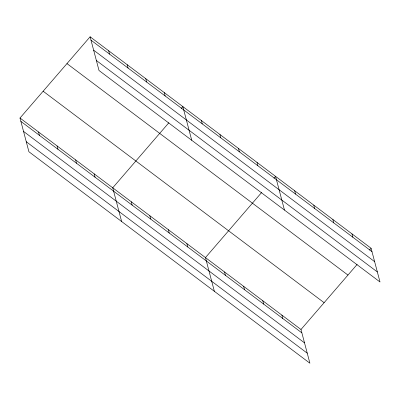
<?xml version="1.0" encoding="UTF-8"?>
<svg xmlns="http://www.w3.org/2000/svg" width="400" height="400" viewBox="0 0 400 400"><rect width="100%" height="100%" fill="white"/><g stroke="black" fill="none" stroke-linecap="round" stroke-linejoin="round"><path stroke-width="0.6" d="M20 118.025L300.985 329.495L309.895 363.21L28.91 151.74L20 118.025L90.105 36.79L371.09 248.26L380 281.975L99.015 70.505L90.105 36.79M168.87 122.75L112.725 187.81L121.635 221.525M181.235 108.425L182.83 106.575L191.74 140.29M261.595 192.54L205.45 257.595L214.36 291.31M273.96 178.21L275.555 176.36L284.465 210.075M300.985 329.495L357.13 264.44M369.495 250.11L371.09 248.26M90.995 40.155L371.98 251.63M93.64 50.17L374.63 261.645M96.37 60.49L377.355 271.96M66.97 63.595L347.955 275.07M43.135 91.215L324.12 302.69M20.89 121.39L301.875 332.865M23.535 131.405L304.52 342.88M26.26 141.725L307.25 353.195M351.985 233.88L352.875 237.25M332.88 219.5L333.77 222.87M313.77 205.12L314.66 208.49M294.665 190.74L295.555 194.11M257.01 162.405L257.9 165.77M238.465 148.445L239.355 151.815M281.88 315.115L282.77 318.485M219.92 134.49L220.81 137.855M262.77 300.735L263.66 304.105M201.375 120.53L202.265 123.9M243.665 286.355L244.555 289.725M224.56 271.975L225.45 275.345M164.285 92.615L165.175 95.985M145.74 78.66L146.63 82.025M186.905 243.64L187.795 247.005M127.195 64.705L128.085 68.07M168.36 229.68L169.25 233.05M108.65 50.745L109.54 54.115M149.815 215.725L150.705 219.09M131.27 201.765L132.16 205.135M94.18 173.85L95.07 177.22M75.635 159.895L76.525 163.26M57.09 145.94L57.98 149.305M38.545 131.98L39.435 135.35"/></g></svg>
